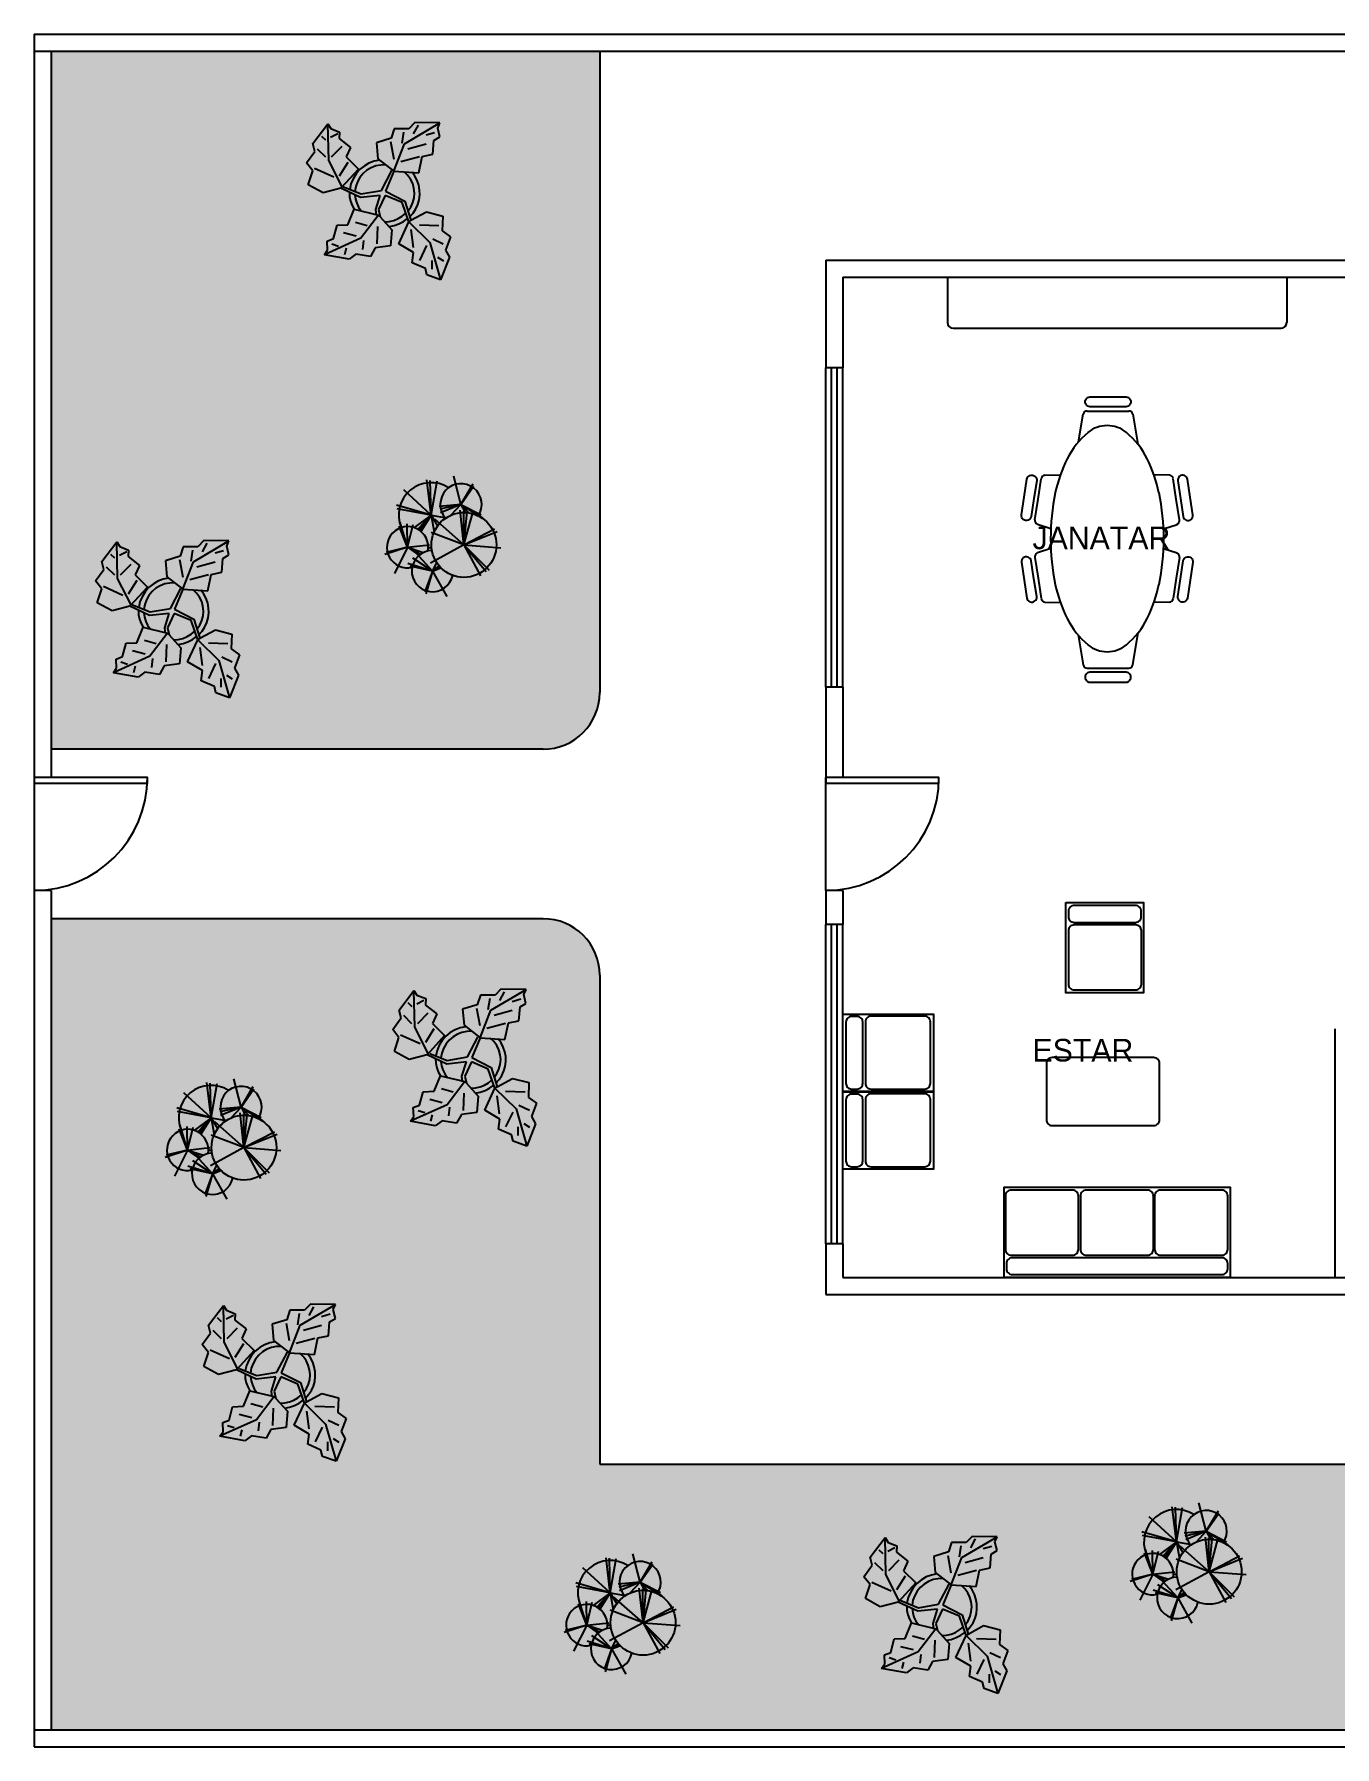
# Model space of a CAD drawing. Header units: millimetres. Extents: x 280 to 332.4, y 210 to 226.1.
# Drawn here: x 279.98 to 291.48, y 210.97 to 226.12 of the extents above; entities that cross this region are included whole.
import ezdxf

# ---------------------------------------------------------------- set-up
doc = ezdxf.new("R2010")
doc.units = ezdxf.units.MM
for name, color, linetype in [('AUX', 7, 'Continuous'), ('COTAS', 1, 'Continuous'), ('MUROS', 4, 'Continuous'), ('pisos', 7, 'Continuous'), ('PUERTAS', 1, 'Continuous'), ('TEXTOS', 3, 'Continuous'), ('VENTANAS', 2, 'Continuous')]:
    doc.layers.add(name, color=color, linetype=linetype)
doc.styles.add('PIE', font='TEMPSITC.TTF')

# ---------------------------------------------------------------- blocks, each defined once
blk = doc.blocks.new('ARB001')
at = {"color": 0, "linetype": 'ByBlock'}
for p, q in [((-0.099, 0.183), (-0.136, 0.494)), ((-0.099, 0.183), (-0.107, 0.489)), ((-0.099, 0.183), (-0.046, 0.487)), ((0.165, 0.278), (0.101, 0.528)), ((0.165, 0.278), (0.273, 0.459)), ((-0.099, 0.183), (-0.34, 0.405)), ((0.165, 0.278), (0.277, 0.438)), ((-0.099, 0.183), (-0.404, 0.271)), ((-0.099, 0.183), (-0.398, 0.239)), ((-0.099, 0.183), (-0.249, 0.072)), ((-0.099, 0.183), (-0.218, 0.058)), ((-0.099, 0.183), (-0.203, 0.049)), ((-0.099, 0.183), (-0.19, 0.039)), ((-0.099, 0.183), (0.034, 0.159)), ((-0.099, 0.183), (-0.072, 0.032)), ((-0.099, 0.183), (-0.042, 0.086)), ((0.165, 0.278), (-0.029, 0.259)), ((0.165, 0.278), (-0.023, 0.235)), ((0.165, 0.278), (-0.016, 0.202)), ((0.165, 0.278), (0.075, 0.181)), ((0.191, -0.081), (0.158, 0.226)), ((0.165, 0.278), (0.203, 0.206)), ((0.165, 0.278), (0.233, 0.203)), ((0.165, 0.278), (0.357, 0.157)), ((0.165, 0.278), (0.344, 0.185)), ((0.191, -0.081), (0.189, 0.218)), ((0.191, -0.081), (0.272, 0.215)), ((0.191, -0.081), (0.219, 0.213)), ((-0.307, -0.102), (-0.381, 0.085)), ((-0.307, -0.102), (-0.373, 0.116)), ((-0.307, -0.102), (-0.31, 0.107)), ((-0.307, -0.102), (-0.258, 0.101)), ((0.191, -0.081), (-0.1, 0.03)), ((0.191, -0.081), (-0.066, 0.146)), ((0.191, -0.081), (0.46, 0.06)), ((0.191, -0.081), (0.485, 0.038)), ((-0.307, -0.102), (-0.507, -0.167)), ((-0.307, -0.102), (-0.497, -0.149)), ((-0.307, -0.102), (-0.423, -0.333)), ((-0.307, -0.102), (-0.112, -0.081)), ((-0.307, -0.102), (-0.168, -0.147)), ((-0.307, -0.102), (-0.193, -0.162)), ((-0.307, -0.102), (-0.207, -0.173)), ((0.191, -0.081), (-0.105, -0.242)), ((0.191, -0.081), (0.338, -0.353)), ((0.191, -0.081), (0.388, -0.317)), ((0.191, -0.081), (0.413, -0.303)), ((0.191, -0.081), (0.518, -0.106)), ((-0.087, -0.312), (-0.304, -0.244)), ((-0.087, -0.312), (-0.284, -0.268)), ((-0.087, -0.312), (-0.262, -0.198)), ((-0.087, -0.312), (-0.228, -0.157)), ((-0.087, -0.312), (-0.049, -0.239)), ((-0.087, -0.312), (-0.029, -0.266)), ((-0.087, -0.312), (-0.02, -0.276)), ((-0.087, -0.312), (-0.013, -0.284)), ((-0.087, -0.312), (-0.154, -0.495)), ((-0.087, -0.312), (-0.145, -0.514)), ((-0.087, -0.312), (0.039, -0.536))]:
    blk.add_line(p, q, dxfattribs=at)
blk.add_circle((0.191, -0.081), 0.287, dxfattribs=at)
for centre, radius, start, end in [((-0.099, 0.183), 0.287, 57.4904, 202.572), ((0.165, 0.278), 0.183, 326.1895, 222.0248), ((-0.307, -0.102), 0.183, 350.2838, 282.3951), ((-0.087, -0.312), 0.183, 91.4437, 347.7435), ((-0.099, 0.183), 0.287, 265.0692, 270.8898)]:
    blk.add_arc(centre, radius, start, end, dxfattribs=at)
blk = doc.blocks.new('Arb002')
blk.add_blockref('ARB001', (0.053, -0.027))
blk = doc.blocks.new('Arb025')
blk.add_line((0.341, 0.2), (0.372, 0.345))
for points in [[(-0.595, 0.459), (-0.464, 0.633)], [(-0.456, 0.308), (-0.464, 0.633)], [(-0.464, 0.633), (-0.437, 0.591)], [(0.215, 0.457), (0.528, 0.641)], [(0.305, 0.644), (0.254, 0.59)], [(0.295, 0.544), (0.337, 0.621)], [(0.528, 0.641), (0.305, 0.644)], [(0.508, 0.596), (0.528, 0.641)], [(-0.578, 0.389), (-0.595, 0.459)], [(-0.481, 0.489), (-0.515, 0.522)], [(-0.376, 0.544), (-0.439, 0.511)], [(-0.437, 0.591), (-0.36, 0.56)], [(-0.36, 0.56), (-0.362, 0.503)], [(-0.362, 0.503), (-0.263, 0.425)], [(0.096, 0.506), (-0.034, 0.466)], [(-0.034, 0.466), (-0.02, 0.324)], [(0.122, 0.319), (0.093, 0.473)], [(0.124, 0.59), (0.096, 0.506)], [(0.121, 0.214), (0.215, 0.457)], [(0.254, 0.59), (0.124, 0.59)], [(0.207, 0.561), (0.19, 0.462)], [(0.245, 0.413), (0.405, 0.457)], [(0.481, 0.555), (0.405, 0.533)], [(0.465, 0.365), (0.475, 0.487)], [(0.475, 0.487), (0.526, 0.518)], [(0.526, 0.518), (0.508, 0.596)], [(-0.652, 0.287), (-0.578, 0.389)], [(-0.557, 0.413), (-0.485, 0.341)], [(-0.335, 0.069), (-0.456, 0.308)], [(-0.43, 0.341), (-0.338, 0.435)], [(-0.263, 0.425), (-0.3, 0.34)], [(-0.3, 0.34), (-0.193, 0.233)], [(-0.005, 0.312), (-0.054, 0.302)], [(-0.02, 0.324), (0.121, 0.214)], [(0.346, 0.341), (0.181, 0.297)], [(0.372, 0.345), (0.465, 0.365)], [(-0.597, 0.217), (-0.652, 0.287)], [(-0.637, 0.093), (-0.597, 0.217)], [(-0.409, 0.16), (-0.582, 0.237)], [(-0.287, 0.292), (-0.363, 0.171)], [(-0.193, 0.233), (-0.348, 0.063)], [(-0.214, 0.19), (-0.24, 0.148)], [(-0.182, 0.228), (-0.214, 0.19)], [(-0.18, 0.159), (-0.202, 0.12)], [(-0.143, 0.26), (-0.182, 0.228)], [(-0.152, 0.193), (-0.18, 0.159)], [(-0.118, 0.222), (-0.152, 0.193)], [(-0.1, 0.285), (-0.143, 0.26)], [(-0.08, 0.245), (-0.118, 0.222)], [(-0.054, 0.302), (-0.1, 0.285)], [(-0.039, 0.261), (-0.08, 0.245)], [(0.004, 0.269), (-0.039, 0.261)], [(0.049, 0.271), (0.004, 0.269)], [(0.01, 0.044), (0.102, 0.22)], [(0.121, 0.214), (0.048, 0.038)], [(0.121, 0.214), (0.341, 0.2)], [(0.242, 0.18), (0.211, 0.21)], [(0.268, 0.145), (0.242, 0.18)], [(0.306, 0.17), (0.281, 0.205)], [(0.326, 0.131), (0.306, 0.17)], [(-0.506, 0.022), (-0.637, 0.093)], [(-0.348, 0.063), (-0.506, 0.022)], [(-0.174, -0.019), (-0.348, 0.063)], [(-0.324, 0.076), (-0.169, 0.013)], [(-0.272, 0.027), (-0.271, -0.012)], [(-0.259, 0.102), (-0.27, 0.053)], [(-0.24, 0.148), (-0.259, 0.102)], [(-0.217, 0.079), (-0.225, 0.035)], [(-0.225, 0.005), (-0.219, -0.033)], [(-0.202, 0.12), (-0.217, 0.079)], [(0, 0), (-0.174, -0.019)], [(-0.169, 0.013), (0.01, 0.044)], [(-0.039, -0.126), (0, 0)], [(0.044, 0), (-0.015, -0.126)], [(0.193, -0.063), (0.044, 0)], [(0.048, 0.038), (0.218, -0.05)], [(0.287, 0.106), (0.268, 0.145)], [(0.298, 0.064), (0.287, 0.106)], [(0.303, 0.021), (0.298, 0.064)], [(0.299, -0.022), (0.303, 0.021)], [(0.34, 0.09), (0.326, 0.131)], [(0.348, 0.047), (0.34, 0.09)], [(0.344, -0.039), (0.349, 0.004)], [(0.349, 0.004), (0.348, 0.047)], [(-0.286, -0.259), (-0.23, -0.122)], [(-0.271, -0.012), (-0.263, -0.051)], [(-0.263, -0.051), (-0.249, -0.088)], [(-0.249, -0.088), (-0.23, -0.122)], [(-0.23, -0.122), (-0.014, -0.174)], [(-0.219, -0.033), (-0.208, -0.07)], [(-0.208, -0.07), (-0.191, -0.105)], [(-0.191, -0.105), (-0.169, -0.136)], [(-0.034, -0.176), (-0.039, -0.126)], [(-0.015, -0.126), (0, -0.189)], [(0.252, -0.233), (0.193, -0.063)], [(0.218, -0.05), (0.271, -0.22)], [(0.245, -0.138), (0.27, -0.103)], [(0.27, -0.103), (0.288, -0.063)], [(0.271, -0.22), (0.408, -0.146)], [(0.288, -0.063), (0.299, -0.022)], [(0.29, -0.156), (0.314, -0.12)], [(0.314, -0.12), (0.332, -0.08)], [(0.332, -0.08), (0.344, -0.039)], [(0.408, -0.146), (0.553, -0.183)], [(-0.414, -0.382), (-0.382, -0.263)], [(-0.382, -0.263), (-0.286, -0.259)], [(-0.22, -0.236), (-0.116, -0.265)], [(-0.014, -0.174), (-0.171, -0.378)], [(-0.027, -0.429), (-0.02, -0.275)], [(0, -0.189), (-0.014, -0.174)], [(0, -0.189), (0.103, -0.303)], [(0.039, -0.233), (0.08, -0.23)], [(0.078, -0.275), (0.122, -0.267)], [(0.08, -0.23), (0.121, -0.221)], [(0.121, -0.221), (0.159, -0.205)], [(0.122, -0.267), (0.165, -0.252)], [(0.159, -0.205), (0.194, -0.184)], [(0.163, -0.427), (0.252, -0.233)], [(0.165, -0.252), (0.205, -0.231)], [(0.194, -0.184), (0.226, -0.158)], [(0.205, -0.231), (0.242, -0.205)], [(0.271, -0.22), (0.252, -0.233)], [(0.252, -0.233), (0.439, -0.416)], [(0.261, -0.188), (0.29, -0.156)], [(0.27, -0.301), (0.291, -0.46)], [(0.519, -0.268), (0.346, -0.262)], [(0.553, -0.183), (0.548, -0.313)], [(-0.171, -0.378), (-0.494, -0.525)], [(-0.47, -0.404), (-0.414, -0.382)], [(-0.466, -0.484), (-0.47, -0.404)], [(-0.428, -0.429), (-0.369, -0.448)], [(-0.213, -0.361), (-0.324, -0.332)], [(-0.154, -0.477), (-0.146, -0.4)], [(0.091, -0.446), (-0.044, -0.464)], [(0.103, -0.303), (0.091, -0.446)], [(0.295, -0.505), (0.163, -0.427)], [(0.35, -0.575), (0.413, -0.444)], [(0.439, -0.416), (0.533, -0.746)], [(0.464, -0.383), (0.557, -0.427)], [(0.548, -0.313), (0.621, -0.366)], [(0.621, -0.366), (0.577, -0.483)], [(-0.494, -0.525), (-0.466, -0.484)], [(-0.275, -0.564), (-0.494, -0.525)], [(-0.302, -0.468), (-0.317, -0.525)], [(-0.215, -0.52), (-0.275, -0.564)], [(-0.087, -0.541), (-0.215, -0.52)], [(-0.044, -0.464), (-0.087, -0.541)], [(0.283, -0.595), (0.295, -0.505)], [(0.399, -0.646), (0.283, -0.595)], [(0.456, -0.575), (0.456, -0.652)], [(0.561, -0.581), (0.51, -0.548)], [(0.612, -0.546), (0.533, -0.746)], [(0.577, -0.483), (0.612, -0.546)], [(0.413, -0.702), (0.399, -0.646)], [(0.533, -0.746), (0.413, -0.702)]]:
    blk.add_lwpolyline(points)
blk = doc.blocks.new('Mu-13')
blk.add_lwpolyline([(-1, 0), (1, 0), (1, -0.8), (-1, -0.8)], close=True)
for points in [[(-0.978, -0.077), (-0.978, -0.126, 0.414214), (-0.928, -0.176), (0.928, -0.176, 0.414214), (0.978, -0.126), (0.978, -0.077, 0.414214), (0.928, -0.027), (-0.928, -0.027, 0.414214)], [(-0.978, -0.249), (-0.978, -0.724, 0.414214), (-0.928, -0.774), (-0.382, -0.774, 0.414214), (-0.332, -0.724), (-0.332, -0.249, 0.414214), (-0.382, -0.199), (-0.928, -0.199, 0.414214)], [(-0.321, -0.249), (-0.321, -0.724, 0.414214), (-0.271, -0.774), (0.274, -0.774, 0.414214), (0.324, -0.724), (0.324, -0.249, 0.414214), (0.274, -0.199), (-0.271, -0.199, 0.414214)], [(0.342, -0.249), (0.342, -0.724, 0.414214), (0.392, -0.774), (0.937, -0.774, 0.414214), (0.987, -0.724), (0.987, -0.249, 0.414214), (0.937, -0.199), (0.392, -0.199, 0.414214)]]:
    blk.add_lwpolyline(points, format="xyb", close=True)
blk = doc.blocks.new('Mu-14')
blk.add_lwpolyline([(-0.343, 0), (0.343, 0), (0.343, -0.8), (-0.343, -0.8)], close=True)
for points in [[(-0.321, -0.077), (-0.321, -0.126, 0.414214), (-0.271, -0.176), (0.272, -0.176, 0.414214), (0.322, -0.126), (0.322, -0.077, 0.414214), (0.272, -0.027), (-0.271, -0.027, 0.414214)], [(-0.321, -0.249), (-0.321, -0.724, 0.414214), (-0.271, -0.774), (0.274, -0.774, 0.414214), (0.324, -0.724), (0.324, -0.249, 0.414214), (0.274, -0.199), (-0.271, -0.199, 0.414214)]]:
    blk.add_lwpolyline(points, format="xyb", close=True)
blk = doc.blocks.new('Mu-11')
for p, q in [((-0.204, 0.759), (-0.362, 0.735)), ((-0.193, 0.759), (-0.204, 0.759)), ((-0.182, 0.756), (-0.193, 0.759)), ((0.193, 0.756), (0.204, 0.759)), ((0.204, 0.759), (0.215, 0.759)), ((0.215, 0.759), (0.373, 0.735)), ((-0.553, 0.684), (-0.556, 0.673)), ((-0.556, 0.673), (-0.555, 0.661)), ((-0.555, 0.661), (-0.552, 0.651)), ((-0.548, 0.694), (-0.553, 0.684)), ((-0.552, 0.651), (-0.546, 0.641)), ((-0.54, 0.702), (-0.548, 0.694)), ((-0.546, 0.641), (-0.538, 0.633)), ((-0.53, 0.708), (-0.54, 0.702)), ((-0.538, 0.633), (-0.529, 0.627)), ((-0.52, 0.711), (-0.53, 0.708)), ((-0.529, 0.627), (-0.518, 0.624)), ((-0.343, 0.612), (-0.525, 0.584)), ((-0.362, 0.735), (-0.52, 0.711)), ((-0.518, 0.624), (-0.506, 0.624)), ((-0.506, 0.624), (-0.349, 0.649)), ((-0.349, 0.649), (-0.191, 0.673)), ((-0.161, 0.639), (-0.343, 0.612)), ((-0.191, 0.673), (-0.18, 0.676)), ((-0.172, 0.751), (-0.182, 0.756)), ((-0.18, 0.676), (-0.171, 0.682)), ((-0.164, 0.743), (-0.172, 0.751)), ((-0.171, 0.682), (-0.163, 0.69)), ((-0.158, 0.733), (-0.164, 0.743)), ((-0.163, 0.69), (-0.158, 0.7)), ((-0.155, 0.722), (-0.158, 0.733)), ((-0.158, 0.7), (-0.155, 0.711)), ((-0.155, 0.711), (-0.155, 0.722)), ((-0.082, 0.499), (-0.121, 0.618)), ((0.093, 0.499), (0.132, 0.618)), ((0.166, 0.722), (0.169, 0.733)), ((0.166, 0.711), (0.166, 0.722)), ((0.169, 0.7), (0.166, 0.711)), ((0.169, 0.733), (0.175, 0.743)), ((0.174, 0.69), (0.169, 0.7)), ((0.172, 0.639), (0.354, 0.612)), ((0.182, 0.682), (0.174, 0.69)), ((0.175, 0.743), (0.183, 0.751)), ((0.191, 0.676), (0.182, 0.682)), ((0.183, 0.751), (0.193, 0.756)), ((0.202, 0.673), (0.191, 0.676)), ((0.36, 0.649), (0.202, 0.673)), ((0.354, 0.612), (0.536, 0.584)), ((0.517, 0.624), (0.36, 0.649)), ((0.373, 0.735), (0.531, 0.711)), ((0.529, 0.624), (0.517, 0.624)), ((0.539, 0.627), (0.529, 0.624)), ((0.531, 0.711), (0.541, 0.708)), ((0.549, 0.633), (0.539, 0.627)), ((0.541, 0.708), (0.551, 0.702)), ((0.557, 0.641), (0.549, 0.633)), ((0.551, 0.702), (0.559, 0.694)), ((0.563, 0.651), (0.557, 0.641)), ((0.559, 0.694), (0.564, 0.684)), ((0.566, 0.661), (0.563, 0.651)), ((0.564, 0.684), (0.566, 0.673)), ((0.566, 0.673), (0.566, 0.661)), ((-0.556, 0.552), (-0.558, 0.415)), ((0.567, 0.552), (0.569, 0.415)), ((-1.263, 0.164), (-1.265, 0.153)), ((-1.265, 0.153), (-1.265, -0.006)), ((-1.258, 0.175), (-1.263, 0.164)), ((-1.251, 0.183), (-1.258, 0.175)), ((-1.242, 0.19), (-1.251, 0.183)), ((-1.232, 0.195), (-1.242, 0.19)), ((-1.221, 0.196), (-1.232, 0.195)), ((-1.209, 0.195), (-1.221, 0.196)), ((-1.199, 0.19), (-1.209, 0.195)), ((-1.19, 0.183), (-1.199, 0.19)), ((-1.183, 0.175), (-1.19, 0.183)), ((-1.178, 0.164), (-1.183, 0.175)), ((-1.177, 0.153), (-1.178, 0.164)), ((-1.177, -0.006), (-1.177, 0.153)), ((-1.139, 0.178), (-1.139, -0.006)), ((-0.846, 0.258), (-1.112, 0.214)), ((0.861, 0.255), (1.107, 0.214)), ((1.134, 0.178), (1.134, -0.006)), ((1.172, 0.153), (1.174, 0.164)), ((1.172, -0.006), (1.172, 0.153)), ((1.174, 0.164), (1.178, 0.175)), ((1.178, 0.175), (1.185, 0.183)), ((1.185, 0.183), (1.194, 0.19)), ((1.194, 0.19), (1.205, 0.195)), ((1.205, 0.195), (1.216, 0.196)), ((1.216, 0.196), (1.227, 0.195)), ((1.227, 0.195), (1.237, 0.19)), ((1.237, 0.19), (1.246, 0.183)), ((1.246, 0.183), (1.253, 0.175)), ((1.253, 0.175), (1.258, 0.164)), ((1.258, 0.164), (1.26, 0.153)), ((1.26, 0.153), (1.26, -0.006)), ((-1.265, -0.006), (-1.265, -0.166)), ((-1.177, -0.166), (-1.177, -0.006)), ((-1.139, -0.006), (-1.139, -0.191)), ((1.134, -0.006), (1.134, -0.191)), ((1.172, -0.166), (1.172, -0.006)), ((1.26, -0.006), (1.26, -0.166)), ((-1.265, -0.166), (-1.263, -0.177)), ((-1.263, -0.177), (-1.258, -0.187)), ((-1.258, -0.187), (-1.251, -0.196)), ((-1.251, -0.196), (-1.242, -0.203)), ((-1.242, -0.203), (-1.232, -0.207)), ((-1.232, -0.207), (-1.221, -0.209)), ((-1.221, -0.209), (-1.209, -0.207)), ((-1.209, -0.207), (-1.199, -0.203)), ((-1.199, -0.203), (-1.19, -0.196)), ((-1.19, -0.196), (-1.183, -0.187)), ((-1.183, -0.187), (-1.178, -0.177)), ((-1.178, -0.177), (-1.177, -0.166)), ((-1.112, -0.226), (-0.825, -0.274)), ((1.107, -0.226), (0.84, -0.271)), ((1.174, -0.177), (1.172, -0.166)), ((1.178, -0.187), (1.174, -0.177)), ((1.185, -0.196), (1.178, -0.187)), ((1.194, -0.203), (1.185, -0.196)), ((1.205, -0.207), (1.194, -0.203)), ((1.216, -0.209), (1.205, -0.207)), ((1.227, -0.207), (1.216, -0.209)), ((1.237, -0.203), (1.227, -0.207)), ((1.246, -0.196), (1.237, -0.203)), ((1.253, -0.187), (1.246, -0.196)), ((1.258, -0.177), (1.253, -0.187)), ((1.26, -0.166), (1.258, -0.177)), ((-0.556, -0.55), (-0.559, -0.408)), ((0.567, -0.55), (0.569, -0.408)), ((-0.343, -0.61), (-0.525, -0.582)), ((-0.082, -0.497), (-0.121, -0.617)), ((0.093, -0.497), (0.132, -0.617)), ((0.354, -0.61), (0.536, -0.582)), ((-0.556, -0.671), (-0.555, -0.66)), ((-0.553, -0.682), (-0.556, -0.671)), ((-0.555, -0.66), (-0.552, -0.649)), ((-0.548, -0.692), (-0.553, -0.682)), ((-0.552, -0.649), (-0.546, -0.64)), ((-0.54, -0.701), (-0.548, -0.692)), ((-0.546, -0.64), (-0.538, -0.632)), ((-0.53, -0.707), (-0.54, -0.701)), ((-0.538, -0.632), (-0.529, -0.626)), ((-0.52, -0.71), (-0.53, -0.707)), ((-0.529, -0.626), (-0.518, -0.623)), ((-0.362, -0.734), (-0.52, -0.71)), ((-0.518, -0.623), (-0.506, -0.623)), ((-0.506, -0.623), (-0.349, -0.647)), ((-0.204, -0.758), (-0.362, -0.734)), ((-0.349, -0.647), (-0.191, -0.671)), ((-0.161, -0.638), (-0.343, -0.61)), ((-0.182, -0.755), (-0.193, -0.758)), ((-0.191, -0.671), (-0.18, -0.675)), ((-0.172, -0.75), (-0.182, -0.755)), ((-0.18, -0.675), (-0.171, -0.681)), ((-0.164, -0.742), (-0.172, -0.75)), ((-0.171, -0.681), (-0.163, -0.689)), ((-0.158, -0.732), (-0.164, -0.742)), ((-0.163, -0.689), (-0.158, -0.699)), ((-0.158, -0.699), (-0.155, -0.71)), ((-0.155, -0.721), (-0.158, -0.732)), ((-0.155, -0.71), (-0.155, -0.721)), ((0.169, -0.699), (0.166, -0.71)), ((0.166, -0.71), (0.166, -0.721)), ((0.166, -0.721), (0.169, -0.732)), ((0.174, -0.689), (0.169, -0.699)), ((0.169, -0.732), (0.175, -0.742)), ((0.172, -0.638), (0.354, -0.61)), ((0.182, -0.681), (0.174, -0.689)), ((0.175, -0.742), (0.183, -0.75)), ((0.191, -0.675), (0.182, -0.681)), ((0.183, -0.75), (0.193, -0.755)), ((0.202, -0.671), (0.191, -0.675)), ((0.193, -0.755), (0.204, -0.758)), ((0.36, -0.647), (0.202, -0.671)), ((0.215, -0.758), (0.373, -0.734)), ((0.517, -0.623), (0.36, -0.647)), ((0.373, -0.734), (0.531, -0.71)), ((0.529, -0.623), (0.517, -0.623)), ((0.539, -0.626), (0.529, -0.623)), ((0.531, -0.71), (0.541, -0.707)), ((0.549, -0.632), (0.539, -0.626)), ((0.541, -0.707), (0.551, -0.701)), ((0.557, -0.64), (0.549, -0.632)), ((0.551, -0.701), (0.559, -0.692)), ((0.563, -0.649), (0.557, -0.64)), ((0.559, -0.692), (0.564, -0.682)), ((0.566, -0.66), (0.563, -0.649)), ((0.564, -0.682), (0.566, -0.671)), ((0.566, -0.671), (0.566, -0.66)), ((-0.193, -0.758), (-0.204, -0.758)), ((0.204, -0.758), (0.215, -0.758))]:
    blk.add_line(p, q)
for centre, radius, start, end in [((-0.155, 0.603), 0.037, 24.5113, 98.6787), ((0.166, 0.603), 0.037, 81.3213, 155.4887), ((-0.148, -0.753), 1.238, 101.7023, 116.5678), ((-0.52, 0.547), 0.037, 98.6787, 172.846), ((0.005, -1.493), 1.994, 90, 101.7023), ((0.005, -1.493), 1.994, 78.2977, 90), ((0.159, -0.753), 1.238, 63.4322, 78.2977), ((0.531, 0.547), 0.037, 7.154, 81.3213), ((-0.38, -0.288), 0.718, 116.5678, 140.3642), ((0.391, -0.288), 0.718, 39.6358, 63.4322), ((-1.102, 0.178), 0.037, 105.8327, 180), ((-0.729, 0.001), 0.266, 140.3642, 180), ((0.74, 0.001), 0.266, 0, 39.6358), ((1.097, 0.178), 0.037, 360, 74.1673), ((-0.729, 0.001), 0.266, 180, 219.6358), ((0.74, 0.001), 0.266, 320.3642, 0), ((-1.102, -0.191), 0.037, 180, 254.1673), ((-0.38, 0.289), 0.718, 219.6358, 243.4322), ((0.391, 0.289), 0.718, 296.5678, 320.3642), ((1.097, -0.191), 0.037, 285.8327, 0), ((-0.148, 0.755), 1.238, 243.4322, 258.2977), ((0.159, 0.755), 1.238, 281.7023, 296.5678), ((-0.52, -0.546), 0.037, 187.154, 261.3213), ((0.005, 1.494), 1.994, 258.2977, 270), ((0.005, 1.494), 1.994, 270, 281.7023), ((0.531, -0.546), 0.037, 278.6787, 352.846), ((-0.155, -0.601), 0.037, 261.3213, 335.4887), ((0.166, -0.601), 0.037, 204.5113, 278.6787)]:
    blk.add_arc(centre, radius, start, end)

msp = doc.modelspace()

# ---------------------------------------------------------------- hatches: boundary and pattern name
at = {"layer": 'TEXTOS'}
h = msp.add_hatch(dxfattribs=at)
h.set_pattern_fill('AR-SAND', color=256, scale=0.008, style=0)
h.set_pattern_definition([(37.5, (-47.97142, -1.1031), (-0.01280025, 0.3915306), [0, -0.308864, 0, -0.34544, 0, -0.3302]), (7.5, (-47.9714, -1.1031), (0.3596186, 0.5734601), [0, -0.166624, 0, -0.278384, 0, -0.10668]), (327.5, (-48.22136, -1.1031), (0.6327939, 0.00114975), [0, -0.1016, 0, -0.36576, 0, -0.47752]), (317.5, (-48.22136, -1.1031), (0.61084516, 0.17834346), [0, -0.0508, 0, -0.239776, 0, -0.27432])])
h.paths.add_polyline_path([(284.977, 224.045), (280.127, 224.045), (280.127, 219.795), (284.477, 219.795, 0.414214), (284.977, 220.295)])
h.paths.add_polyline_path([(284.977, 224.045), (284.977, 225.97), (280.127, 225.97), (280.127, 224.045)])
h.paths.add_polyline_path([(284.977, 215.045), (284.977, 217.795, 0.414214), (284.477, 218.295), (280.127, 218.295), (280.127, 215.045)])
h.paths.add_polyline_path([(287.052, 211.12), (287.052, 213.47), (284.977, 213.47), (284.977, 215.045), (280.127, 215.045), (280.127, 211.12)])
h.paths.add_polyline_path([(292.052, 211.12), (292.052, 213.47), (287.052, 213.47), (287.052, 211.12)])
h.paths.add_polyline_path([(292.052, 211.12), (294.052, 211.12), (294.052, 213.47), (292.052, 213.47)])
h.paths.add_polyline_path([(296.052, 213.47), (294.052, 213.47), (294.052, 211.12), (296.052, 211.12)])
h.paths.add_polyline_path([(301.052, 211.12), (301.052, 213.47), (296.052, 213.47), (296.052, 211.12)])
h.paths.add_polyline_path([(302.552, 213.47), (301.052, 213.47), (301.052, 211.12), (302.552, 211.12)])
h.paths.add_polyline_path([(302.552, 211.12), (304.977, 211.12), (304.977, 213.47), (302.552, 213.47)])

# ---------------------------------------------------------------- linework, layer by layer
at = {"layer": 'AUX'}
for p, q in [((288.052, 223.97), (288.052, 223.57)), ((291.052, 223.97), (291.052, 223.57)), ((288.102, 223.52), (291.002, 223.52)), ((291.477, 217.32), (291.477, 215.12))]:
    msp.add_line(p, q, dxfattribs=at)
for centre, start, end in [((288.102, 223.57), 180, 270), ((291.002, 223.57), 270, 0)]:
    msp.add_arc(centre, 0.05, start, end, dxfattribs=at)
at = {"layer": 'COTAS'}
msp.add_lwpolyline([(288.927, 217.016), (288.927, 216.516, 0.414214), (288.977, 216.466), (289.877, 216.466, 0.414214), (289.927, 216.516), (289.927, 217.016, 0.414214), (289.877, 217.066), (288.977, 217.066, 0.414214)], format="xyb", close=True, dxfattribs=at)
at = {"layer": 'MUROS'}
for p, q in [((279.977, 226.12), (305.127, 226.12)), ((279.977, 226.12), (279.977, 225.97)), ((279.977, 225.97), (304.977, 225.97)), ((286.977, 224.12), (292.127, 224.12)), ((286.977, 224.12), (286.977, 223.17)), ((287.127, 223.97), (291.977, 223.97)), ((287.127, 223.97), (287.127, 223.17)), ((287.127, 223.17), (286.977, 223.17)), ((287.127, 220.345), (286.977, 220.345)), ((286.977, 220.345), (286.977, 219.545)), ((287.127, 220.345), (287.127, 219.545)), ((287.127, 219.545), (286.977, 219.545)), ((287.127, 218.545), (286.977, 218.545)), ((286.977, 218.545), (286.977, 218.245)), ((287.127, 218.545), (287.127, 218.245)), ((287.127, 218.245), (286.977, 218.245)), ((287.127, 215.42), (286.977, 215.42)), ((286.977, 215.42), (286.977, 214.97)), ((287.127, 215.42), (287.127, 215.12)), ((287.127, 215.12), (291.977, 215.12)), ((286.977, 214.97), (292.652, 214.97)), ((279.977, 211.12), (304.977, 211.12)), ((279.977, 211.12), (279.977, 210.97)), ((279.977, 210.97), (305.127, 210.97))]:
    msp.add_line(p, q, dxfattribs=at)
at = {"layer": 'MUROS', "color": 3}
for p, q in [((279.977, 225.97), (279.977, 219.545)), ((280.127, 225.97), (280.127, 219.545)), ((279.977, 218.545), (279.977, 211.12)), ((280.127, 218.545), (280.127, 211.12))]:
    msp.add_line(p, q, dxfattribs=at)
at = {"layer": 'pisos'}
for p, q in [((284.977, 225.97), (284.977, 220.295)), ((284.477, 219.795), (280.127, 219.795)), ((284.477, 218.295), (280.127, 218.295)), ((284.977, 217.795), (284.977, 213.47)), ((284.977, 213.47), (304.977, 213.47))]:
    msp.add_line(p, q, dxfattribs=at)
for centre, start, end in [((284.477, 220.295), 270, 360), ((284.477, 217.795), 360, 90)]:
    msp.add_arc(centre, 0.5, start, end, dxfattribs=at)
at = {"layer": 'PUERTAS'}
for p, q in [((279.977, 219.545), (279.977, 218.545)), ((286.977, 218.545), (286.977, 219.545))]:
    msp.add_line(p, q, dxfattribs=at)
for points in [[(279.977, 219.495), (280.977, 219.495), (280.977, 219.545), (279.977, 219.545)], [(286.977, 219.545), (286.977, 219.495), (287.977, 219.495), (287.977, 219.545)]]:
    msp.add_lwpolyline(points, close=True, dxfattribs=at)
for centre in [(279.977, 219.545), (286.977, 219.545)]:
    msp.add_arc(centre, 1, 270, 0, dxfattribs=at)
at = {"layer": 'TEXTOS'}
for p, q in [((280.127, 219.545), (279.977, 219.545)), ((280.127, 218.545), (279.977, 218.545))]:
    msp.add_line(p, q, dxfattribs=at)
at = {"layer": 'VENTANAS'}
for p, q in [((286.977, 220.345), (286.977, 223.17)), ((287.027, 220.345), (287.027, 223.17)), ((287.077, 220.345), (287.077, 223.17)), ((287.127, 220.345), (287.127, 223.17)), ((286.977, 215.42), (286.977, 218.245)), ((287.027, 215.42), (287.027, 218.245)), ((287.077, 215.42), (287.077, 218.245)), ((287.127, 215.42), (287.127, 218.245))]:
    msp.add_line(p, q, dxfattribs=at)

# ---------------------------------------------------------------- block references
at = {"layer": 'COTAS'}
for name, p in [('Arb025', (283.036, 224.694)), ('Arb002', (283.532, 221.71)), ('Arb025', (281.17, 220.996)), ('Mu-14', (289.443, 218.439)), ('Arb025', (283.798, 217.028)), ('Arb002', (281.587, 216.378)), ('Arb025', (282.113, 214.241)), ('Arb002', (290.122, 212.626)), ('Arb025', (287.964, 212.187)), ('Arb002', (285.116, 212.175))]:
    msp.add_blockref(name, p, dxfattribs=at)
for name, p, rotation in [('Mu-11', (289.465, 221.652), 90), ('Mu-14', (287.127, 217.109), 90), ('Mu-14', (287.127, 216.422), 90), ('Mu-13', (289.552, 215.12), 180)]:
    msp.add_blockref(name, p, dxfattribs=dict(at, rotation=rotation))

# ---------------------------------------------------------------- texts
at = {"style": 'PIE'}
for s, p in [('JANATAR', (288.804, 221.564)), ('ESTAR', (288.804, 217.032))]:
    msp.add_text(s, height=0.2, dxfattribs=at).set_placement(p)

doc.saveas('drawing.dxf')
